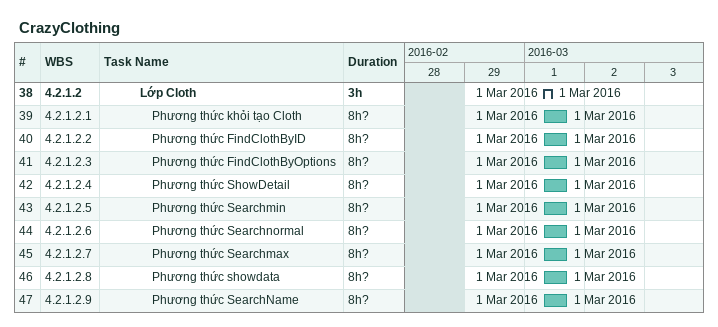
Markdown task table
CrazyClothing

| ID | WBS | Task | Duration | Start | Finish |
|---|---|---|---|---|---|
| 38 | 4.2.1.2 | **Lớp Cloth** | 3h | 2016-03-01 | 2016-03-01 |
| 39 | 4.2.1.2.1 | Phương thức khỏi tạo Cloth | 8h? | 2016-03-01 | 2016-03-01 |
| 40 | 4.2.1.2.2 | Phương thức FindClothByID | 8h? | 2016-03-01 | 2016-03-01 |
| 41 | 4.2.1.2.3 | Phương thức FindClothByOptions | 8h? | 2016-03-01 | 2016-03-01 |
| 42 | 4.2.1.2.4 | Phương thức ShowDetail | 8h? | 2016-03-01 | 2016-03-01 |
| 43 | 4.2.1.2.5 | Phương thức Searchmin | 8h? | 2016-03-01 | 2016-03-01 |
| 44 | 4.2.1.2.6 | Phương thức Searchnormal | 8h? | 2016-03-01 | 2016-03-01 |
| 45 | 4.2.1.2.7 | Phương thức Searchmax | 8h? | 2016-03-01 | 2016-03-01 |
| 46 | 4.2.1.2.8 | Phương thức showdata | 8h? | 2016-03-01 | 2016-03-01 |
| 47 | 4.2.1.2.9 | Phương thức SearchName | 8h? | 2016-03-01 | 2016-03-01 |
